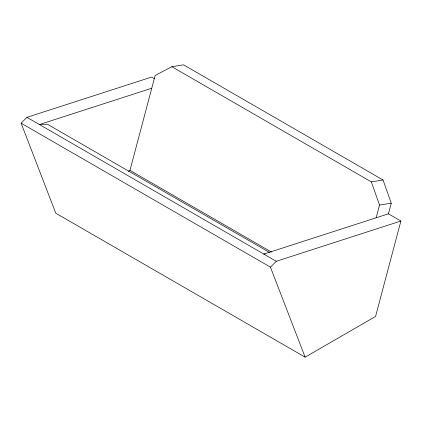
<?xml version="1.0" encoding="UTF-8"?>
<svg xmlns="http://www.w3.org/2000/svg" width="422" height="422" viewBox="0 0 422 422"><rect width="100%" height="100%" fill="white"/><g stroke="black" fill="none" stroke-linecap="round" stroke-linejoin="round"><path stroke-width="0.63" d="M128.262 171.369L129.971 170.382L155.138 75.496L171.844 66.708L183.57 64.84L383.034 180.004L391.257 203.182L388.435 213.822L263.824 254.091L265.053 254.044M376.155 217.789L379.536 205.055L371.313 181.871L171.844 66.708M388.435 213.822L400.9 221.022L375.564 316.463L305.122 357.16L55.788 213.21L21.1 123.182L26.955 117.337L151.567 77.073L154.399 78.708M305.122 357.16L270.433 267.131L276.289 261.287L400.9 221.022M151.756 88.235L39.425 124.532L47.412 124.221L269.526 252.462M371.313 181.871L383.034 180.004M379.536 205.055L391.257 203.182M129.971 170.382L271.573 252.134M26.955 117.337L276.289 261.287M21.1 123.182L270.433 267.131"/></g></svg>
